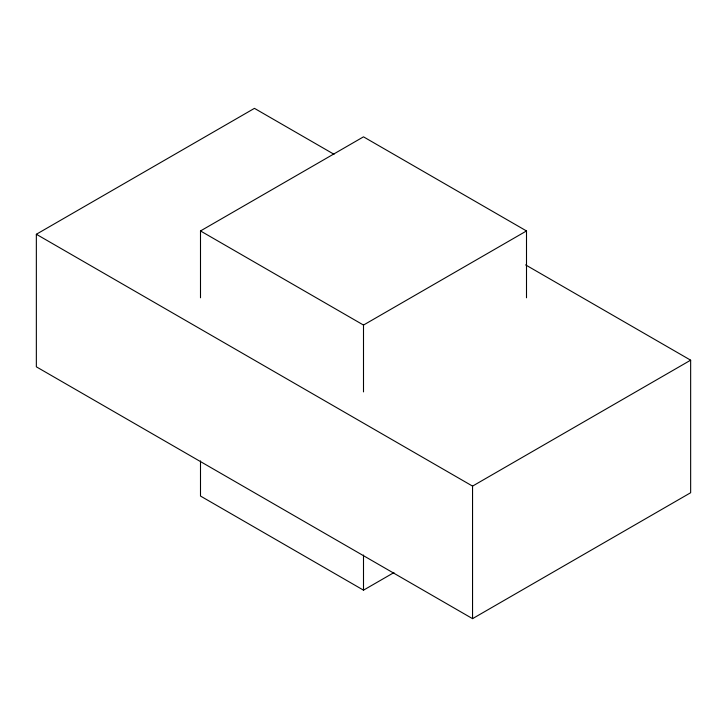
<?xml version="1.0" encoding="UTF-8"?>
<svg xmlns="http://www.w3.org/2000/svg" width="727" height="727" viewBox="0 0 727 727"><rect width="100%" height="100%" fill="white"/><g stroke="black" fill="none" stroke-linecap="round" stroke-linejoin="round"><path stroke-width="1.09" d="M525.603 264.892L690.65 360.183L690.65 492.733L472.55 618.65L36.35 366.817L36.35 234.267L254.45 108.35L334.029 154.288M200.498 297.788L200.498 230.95L363.5 136.84L526.502 230.95L526.502 297.788M200.498 230.95L363.5 325.06L526.502 230.95M36.35 234.267L472.55 486.109L690.65 360.183M200.498 460.927L200.498 496.05L363.5 590.16L393.943 572.585M472.55 486.109L472.55 618.65M363.5 325.06L363.5 391.898M363.5 555.037L363.5 590.16"/></g></svg>
